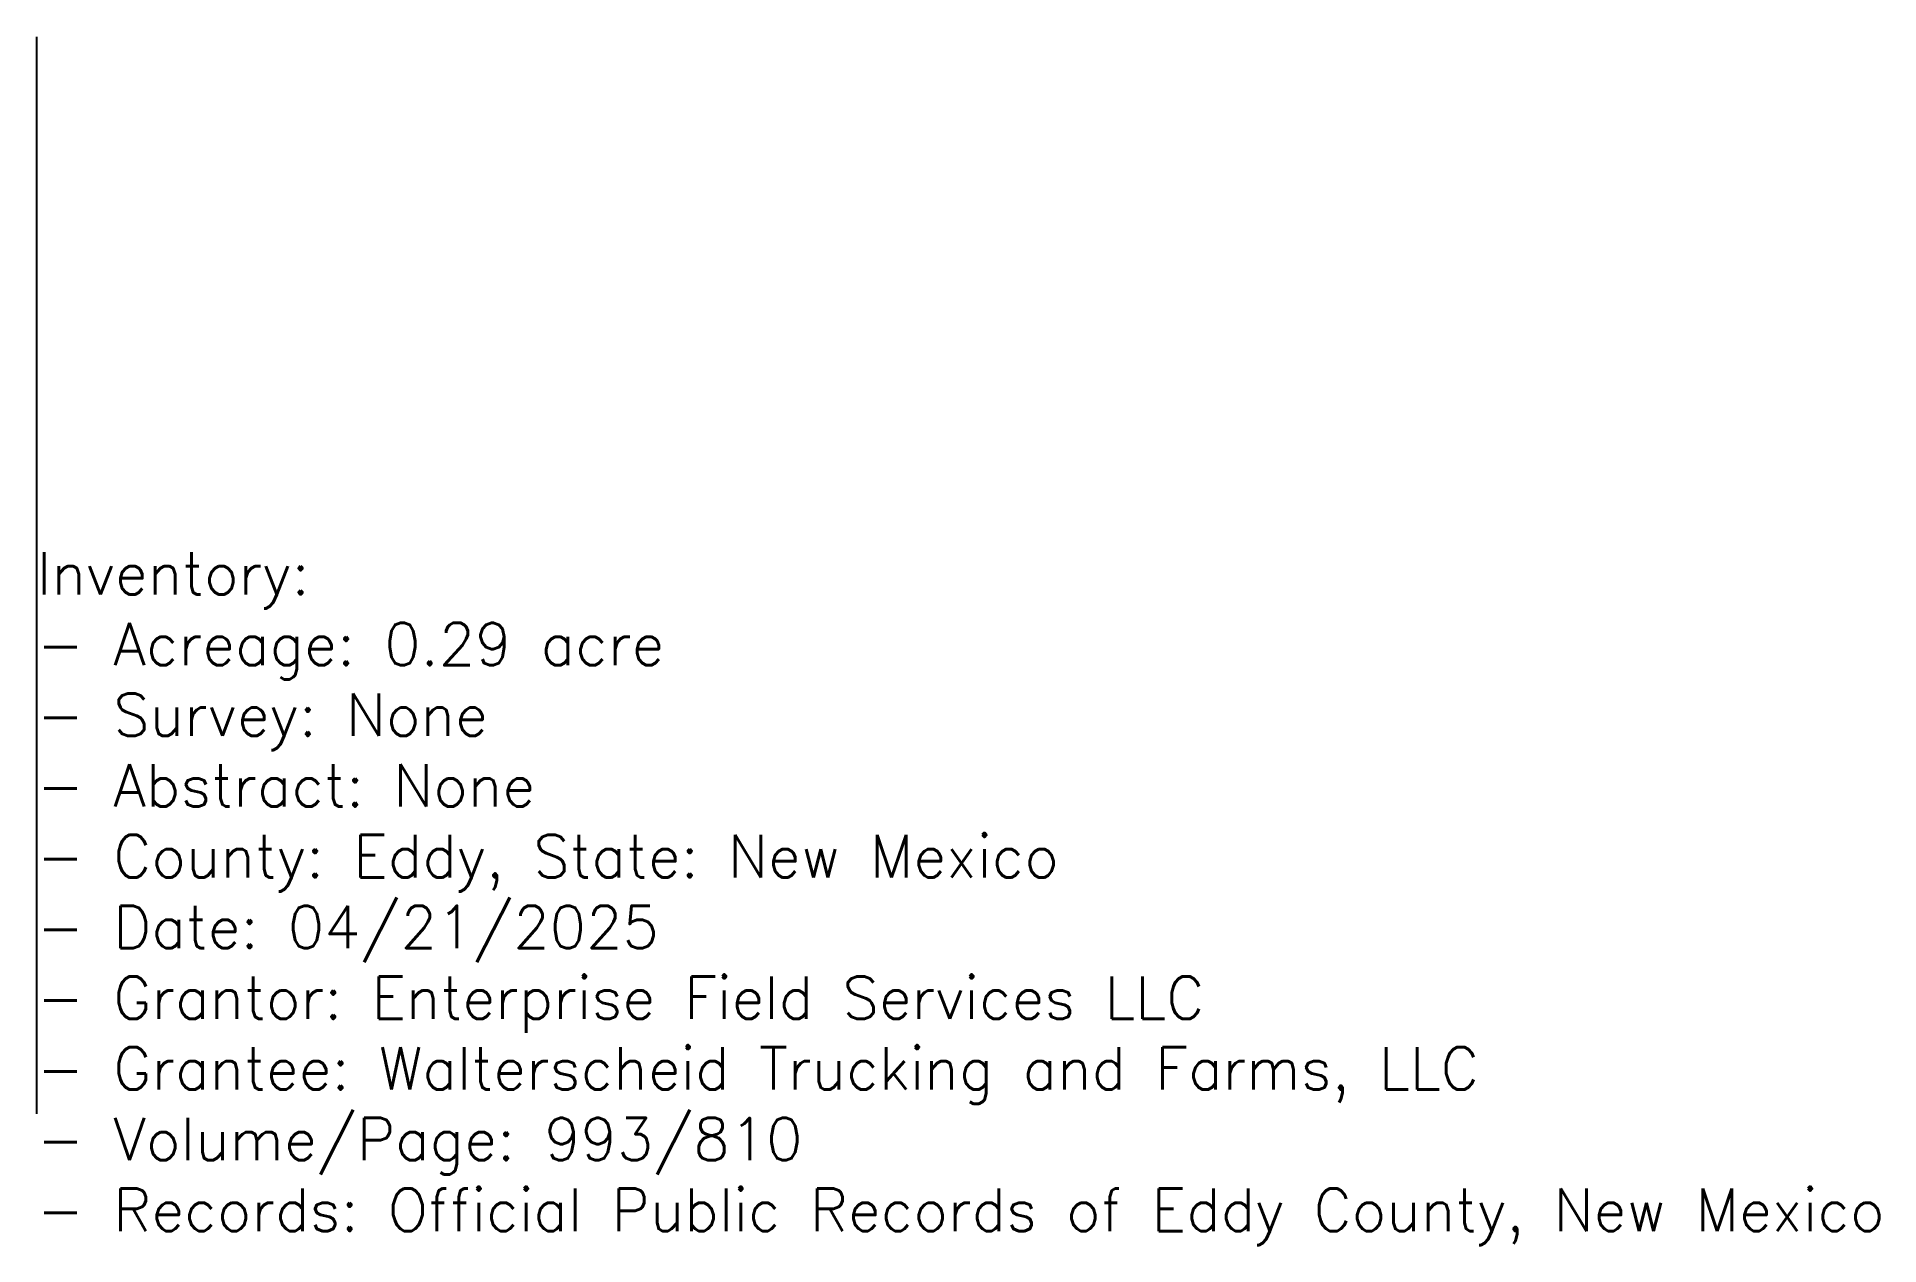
# Model space of a CAD drawing. Header units: feet. Extents: x 0 to 1085, y -77 to 635.
import ezdxf

# ---------------------------------------------------------------- set-up
doc = ezdxf.new("R2010")
doc.units = ezdxf.units.FT
doc.header["$MEASUREMENT"] = 0
doc.styles.get("Standard").update_dxf_attribs({"font": 'simplex.shx'})

msp = doc.modelspace()

# ---------------------------------------------------------------- linework, layer by layer
msp.add_lwpolyline([(0, 0), (0, 54.91), (0, 634.63), (0, 634.63)])

# ---------------------------------------------------------------- texts
at = {"insert": (0, 331.0425), "char_height": 25, "attachment_point": 1}
msp.add_mtext('Inventory:^J- Acreage: 0.29 acre^J- Survey: None^J- Abstract: None^J- County: Eddy, State: New Mexico^J- Date: 04/21/2025^J- Grantor: Enterprise Field Services LLC^J- Grantee: Walterscheid Trucking and Farms, LLC^J- Volume/Page: 993/810^J- Records: Official Public Records of Eddy County, New Mexico', dxfattribs=at)

doc.saveas('drawing.dxf')
